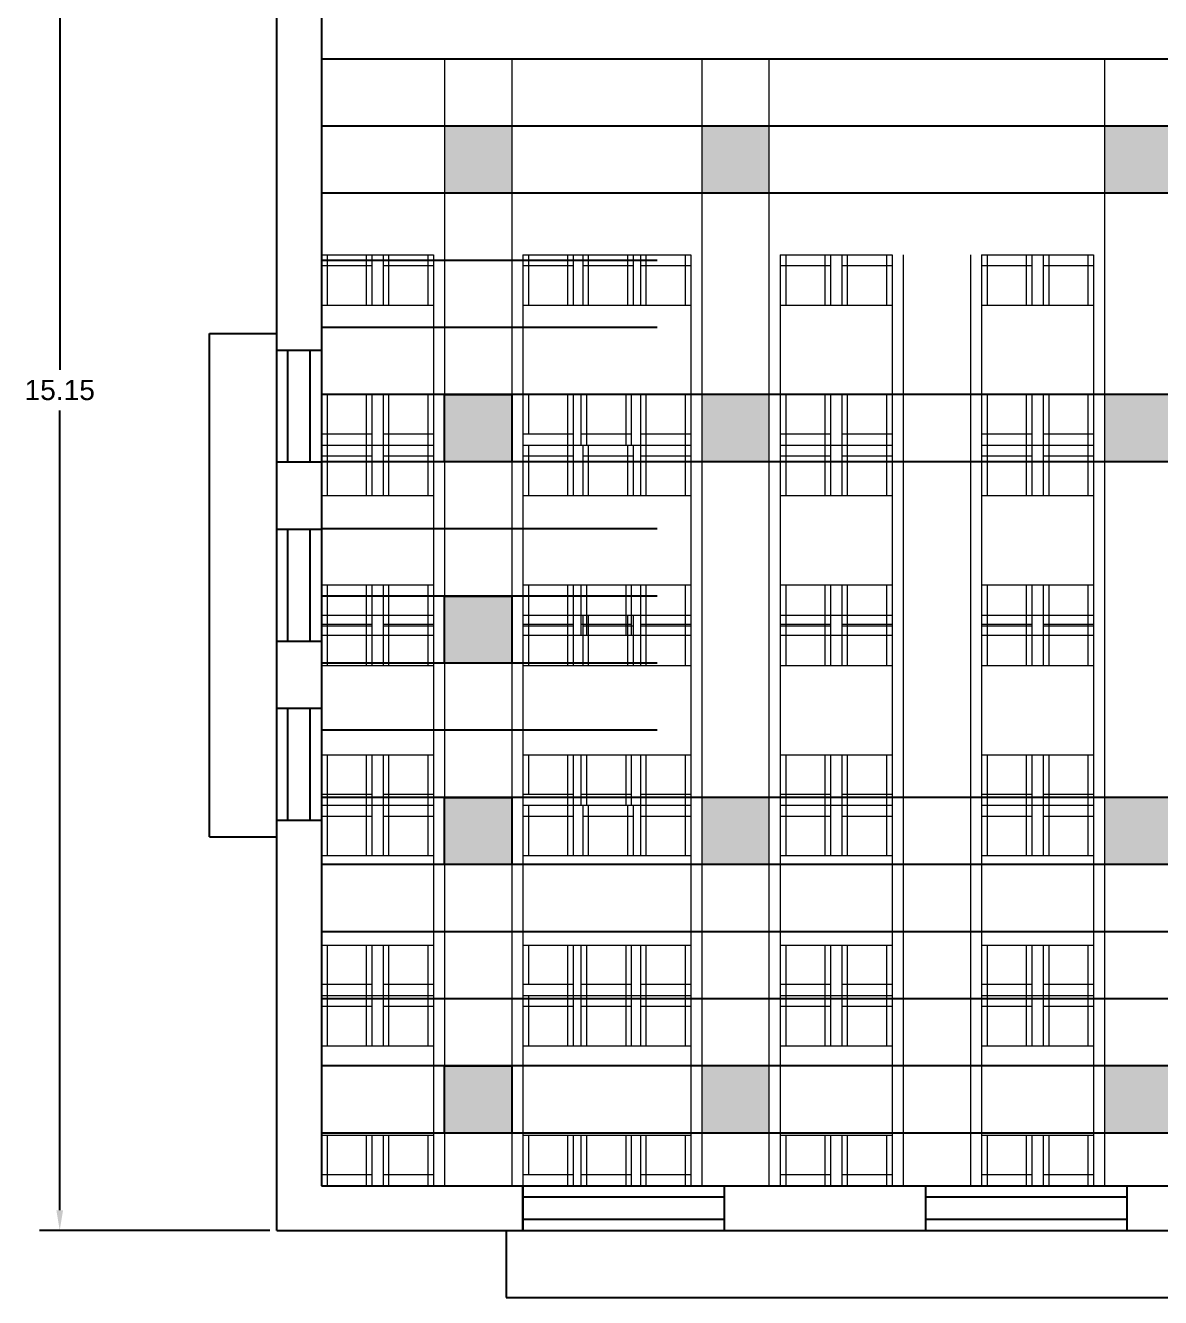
# Model space of a CAD drawing. Header units: inches. Extents: x 101 to 668, y -217 to 99.
# Drawn here: x 375.86 to 386.01, y 25.43 to 36.8 of the extents above; entities that cross this region are included whole.
import ezdxf

# ---------------------------------------------------------------- set-up
doc = ezdxf.new("R2010")
doc.units = ezdxf.units.IN
doc.header["$MEASUREMENT"] = 0
doc.layers.add('FUR', color=1, linetype='Continuous', lineweight=15)
doc.styles.get("Standard").update_dxf_attribs({"font": 'arial.ttf'})
doc.dimstyles.get("Standard").update_dxf_attribs({"dimtxt": 0.18, "dimasz": 0.18, "dimexe": 0.18, "dimexo": 0.0625, "dimgap": 0.09, "dimtad": 0, "dimtih": 1, "dimtoh": 1, "dimdec": 4, "dimzin": 0, "dimdsep": 46, "dimtxsty": 'Standard', "dimcen": 0.09, "dimadec": 0, "dimazin": 0, "dimtfac": 1, "dimtdec": 4, "dimtofl": 0, "dimtmove": 0, "dimatfit": 3, "dimfxl": 1, "dimtolj": 1, "dimtzin": 0, "dimarcsym": 0})

# ---------------------------------------------------------------- blocks, each defined once
blk = doc.blocks.new('*D126')
at = {"color": 0, "lineweight": -2}
for p, q in [((378.044, 41.052), (375.987, 41.052)), ((376.167, 40.872), (376.167, 33.723)), ((376.167, 26.212), (376.167, 33.36)), ((378.044, 26.032), (375.987, 26.032))]:
    blk.add_line(p, q, dxfattribs=at)
at = {"color": 0}
for points in [[(376.137, 40.872), (376.197, 40.872), (376.167, 41.052)], [(376.137, 26.212), (376.197, 26.212), (376.167, 26.032)]]:
    blk.add_solid(points, dxfattribs=at)
at = {"layer": 'Defpoints', "color": 0}
for p in [(378.107, 41.052), (376.167, 26.032), (378.107, 26.032)]:
    blk.add_point(p, dxfattribs=at)
at = {"color": 0, "insert": (376.167, 33.542), "char_height": 0.18, "attachment_point": 5}
blk.add_mtext('\\A1;15.15', dxfattribs=at)

msp = doc.modelspace()

# ---------------------------------------------------------------- hatches: boundary and pattern name
h = msp.add_hatch(color=256)
h.paths.add_polyline_path([(380.20696, 35.90159), (379.60696, 35.90159), (379.60696, 35.30159), (380.20696, 35.30159)])
h.paths.add_polyline_path([(382.50696, 35.90159), (381.90696, 35.90159), (381.90696, 35.30159), (382.50696, 35.30159)])
h.paths.add_polyline_path([(386.10696, 35.90159), (385.50696, 35.90159), (385.50696, 35.30159), (386.10696, 35.30159)])
h.paths.add_polyline_path([(388.40696, 35.90159), (387.80696, 35.90159), (387.80696, 35.30159), (388.40696, 35.30159)])
h.paths.add_polyline_path([(392.00696, 35.90159), (391.40696, 35.90159), (391.40696, 35.30159), (392.00696, 35.30159)])
h.paths.add_polyline_path([(394.30696, 35.90159), (393.70696, 35.90159), (393.70696, 35.30159), (394.30696, 35.30159)])
h.paths.add_polyline_path([(399.89697, 35.90159), (399.29697, 35.90159), (399.29697, 35.30159), (399.89697, 35.30159)])
h.paths.add_polyline_path([(402.19697, 35.90159), (401.59697, 35.90159), (401.59697, 35.30159), (402.19697, 35.30159)])
h.paths.add_polyline_path([(405.79696, 35.90159), (405.19696, 35.90159), (405.19696, 35.30159), (405.79696, 35.30159)])
h.paths.add_polyline_path([(408.09697, 35.90159), (407.49697, 35.90159), (407.49697, 35.30159), (408.09697, 35.30159)])
h.paths.add_polyline_path([(411.69697, 35.90159), (411.09697, 35.90159), (411.09697, 35.30159), (411.69697, 35.30159)])
h.paths.add_polyline_path([(413.99697, 35.90159), (413.39697, 35.90159), (413.39697, 35.30159), (413.99697, 35.30159)])
for points in [[(380.20696, 33.50159), (379.60696, 33.50159), (379.60696, 32.90159), (380.20696, 32.90159)], [(380.20696, 31.70159), (379.60696, 31.70159), (379.60696, 31.10159), (380.20696, 31.10159)], [(380.20696, 29.90159), (379.60696, 29.90159), (379.60696, 29.30159), (380.20696, 29.30159)], [(380.20696, 27.50159), (379.60696, 27.50159), (379.60696, 26.90159), (380.20696, 26.90159)]]:
    msp.add_hatch(color=256).paths.add_polyline_path(points)
h = msp.add_hatch(color=256)
h.paths.add_polyline_path([(382.50696, 33.50159), (381.90696, 33.50159), (381.90696, 32.90159), (382.50696, 32.90159)])
h.paths.add_polyline_path([(386.10696, 33.50159), (385.50696, 33.50159), (385.50696, 32.90159), (386.10696, 32.90159)])
h.paths.add_polyline_path([(388.40696, 33.50159), (387.80696, 33.50159), (387.80696, 32.90159), (388.40696, 32.90159)])
h.paths.add_polyline_path([(392.00696, 33.50159), (391.40696, 33.50159), (391.40696, 32.90159), (392.00696, 32.90159)])
h.paths.add_polyline_path([(394.30696, 33.50159), (393.70696, 33.50159), (393.70696, 32.90159), (394.30696, 32.90159)])
h.paths.add_polyline_path([(382.50696, 29.90159), (381.90696, 29.90159), (381.90696, 29.30159), (382.50696, 29.30159)])
h.paths.add_polyline_path([(386.10696, 29.90159), (385.50696, 29.90159), (385.50696, 29.30159), (386.10696, 29.30159)])
h.paths.add_polyline_path([(388.40696, 29.90159), (387.80696, 29.90159), (387.80696, 29.30159), (388.40696, 29.30159)])
h.paths.add_polyline_path([(392.00696, 29.90159), (391.40696, 29.90159), (391.40696, 29.30159), (392.00696, 29.30159)])
h.paths.add_polyline_path([(394.30696, 29.90159), (393.70696, 29.90159), (393.70696, 29.30159), (394.30696, 29.30159)])
h.paths.add_polyline_path([(382.50696, 27.50159), (381.90696, 27.50159), (381.90696, 26.90159), (382.50696, 26.90159)])
h.paths.add_polyline_path([(386.10696, 27.50159), (385.50696, 27.50159), (385.50696, 26.90159), (386.10696, 26.90159)])
h.paths.add_polyline_path([(388.40696, 27.50159), (387.80696, 27.50159), (387.80696, 26.90159), (388.40696, 26.90159)])
h.paths.add_polyline_path([(392.00696, 27.50159), (391.40696, 27.50159), (391.40696, 26.90159), (392.00696, 26.90159)])
h.paths.add_polyline_path([(394.30696, 27.50159), (393.70696, 27.50159), (393.70696, 26.90159), (394.30696, 26.90159)])

# ---------------------------------------------------------------- linework, layer by layer
for p, q in [((378.10696, 26.03159), (378.10696, 41.05159)), ((378.50696, 37.10159), (378.50696, 26.43159)), ((415.09696, 36.50159), (378.50696, 36.50159)), ((415.09696, 35.90159), (378.50696, 35.90159)), ((415.09696, 35.30159), (378.50696, 35.30159)), ((381.50696, 34.70159), (378.50696, 34.70159)), ((377.50696, 29.5486), (377.50696, 34.0486)), ((377.50696, 34.0486), (378.10696, 34.0486)), ((381.50696, 34.10159), (378.50696, 34.10159)), ((378.10696, 33.8986), (378.50696, 33.8986)), ((378.20696, 32.8986), (378.20696, 33.8986)), ((378.40696, 32.8986), (378.40696, 33.8986)), ((415.09696, 33.50159), (378.50696, 33.50159)), ((382.60696, 33.05159), (382.60696, 33.05159)), ((378.50696, 32.8986), (378.10696, 32.8986)), ((415.09696, 32.90159), (378.50696, 32.90159)), ((378.10696, 32.2986), (378.50696, 32.2986)), ((378.20696, 31.2986), (378.20696, 32.2986)), ((378.40696, 31.2986), (378.40696, 32.2986)), ((381.50696, 32.30159), (378.50696, 32.30159)), ((381.50696, 31.70159), (378.50696, 31.70159)), ((378.10696, 31.2986), (378.50696, 31.2986)), ((381.50696, 31.10159), (378.50696, 31.10159)), ((378.10696, 30.6986), (378.50696, 30.6986)), ((378.20696, 29.6986), (378.20696, 30.6986)), ((378.40696, 29.6986), (378.40696, 30.6986)), ((381.50696, 30.50159), (378.50696, 30.50159)), ((415.09696, 29.90159), (378.50696, 29.90159)), ((382.60696, 29.83159), (382.60696, 29.83159)), ((378.10696, 29.6986), (378.50696, 29.6986)), ((377.50696, 29.5486), (378.10696, 29.5486)), ((415.09696, 29.30159), (378.50696, 29.30159)), ((381.50696, 28.70159), (378.50696, 28.70159)), ((415.09696, 28.70159), (378.50696, 28.70159)), ((381.50696, 28.10159), (378.50696, 28.10159)), ((415.09696, 28.10159), (378.50696, 28.10159)), ((415.09696, 27.50159), (378.50696, 27.50159)), ((415.09696, 26.90159), (378.50696, 26.90159)), ((378.50696, 26.43159), (396.05196, 26.43159)), ((380.30696, 26.03159), (380.30696, 26.43159)), ((380.30696, 26.43159), (380.30696, 26.03159)), ((382.10696, 26.43159), (382.10696, 26.03159)), ((383.90696, 26.43159), (383.90696, 26.03159)), ((383.90696, 26.43159), (383.90696, 26.03159)), ((385.70696, 26.43159), (385.70696, 26.03159)), ((380.30696, 26.33159), (382.10696, 26.33159)), ((383.90696, 26.33159), (385.70696, 26.33159)), ((380.30696, 26.13159), (382.10696, 26.13159)), ((383.90696, 26.13159), (385.70696, 26.13159)), ((378.10696, 26.03159), (394.12696, 26.03159)), ((380.15696, 26.03159), (380.15696, 25.43159)), ((380.30696, 26.03159), (380.30696, 26.03159)), ((383.90696, 26.03159), (383.90696, 26.03159)), ((380.15696, 25.43159), (393.05696, 25.43159))]:
    msp.add_line(p, q)
for points in [[(379.60696, 32.90159), (379.60696, 33.50159), (380.20696, 33.50159), (380.20696, 32.90159), (379.60696, 32.90159)], [(379.60696, 31.10159), (379.60696, 31.70159), (380.20696, 31.70159), (380.20696, 31.10159), (379.60696, 31.10159)], [(379.60696, 29.30159), (379.60696, 29.90159), (380.20696, 29.90159), (380.20696, 29.30159), (379.60696, 29.30159)], [(379.60696, 26.90159), (379.60696, 27.50159), (380.20696, 27.50159), (380.20696, 26.90159), (379.60696, 26.90159)]]:
    msp.add_lwpolyline(points)
at = {"layer": 'FUR', "lineweight": 20}
for p, q in [((379.60696, 36.50159), (379.60696, 26.43159)), ((380.20696, 36.50159), (380.20696, 26.43159)), ((381.90696, 36.50159), (381.90696, 26.43159)), ((382.50696, 36.50159), (382.50696, 26.43159)), ((385.50696, 36.50159), (385.50696, 26.43159)), ((378.50696, 34.75159), (378.50696, 34.30159)), ((378.50696, 34.75159), (378.95696, 34.75159)), ((378.50696, 34.75159), (379.50696, 34.75159)), ((378.55696, 34.75159), (378.55696, 34.30159)), ((378.90696, 34.75159), (378.90696, 34.30159)), ((378.95696, 34.75159), (378.95696, 34.30159)), ((379.05696, 34.75159), (379.50696, 34.75159)), ((379.05696, 34.75159), (379.05696, 34.30159)), ((379.10696, 34.75159), (379.10696, 34.30159)), ((379.45696, 34.75159), (379.45696, 34.30159)), ((379.50696, 34.75159), (379.50696, 34.30159)), ((379.50696, 34.75159), (379.50696, 33.50159)), ((380.30696, 34.75159), (380.30696, 33.50159)), ((380.30696, 34.75159), (380.30696, 34.30159)), ((380.30696, 34.75159), (380.75696, 34.75159)), ((380.30696, 34.75159), (381.80696, 34.75159)), ((380.35696, 34.75159), (380.35696, 34.30159)), ((380.70696, 34.75159), (380.70696, 34.30159)), ((380.75696, 34.75159), (380.75696, 34.30159)), ((380.84161, 34.75159), (380.84161, 34.30159)), ((380.89161, 34.75159), (380.89161, 34.30159)), ((380.95696, 34.75159), (381.40696, 34.75159)), ((381.24161, 34.75159), (381.24161, 34.30159)), ((381.29161, 34.75159), (381.29161, 34.30159)), ((381.35696, 34.75159), (381.35696, 34.30159)), ((381.40696, 34.75159), (381.40696, 34.30159)), ((381.75696, 34.75159), (381.75696, 34.30159)), ((381.80696, 34.75159), (381.80696, 33.05159)), ((381.80696, 34.75159), (381.80696, 34.30159)), ((382.60696, 34.75159), (382.60696, 33.05159)), ((382.60696, 34.75159), (383.05696, 34.75159)), ((382.60696, 34.75159), (383.60696, 34.75159)), ((382.65696, 34.75159), (382.65696, 34.30159)), ((383.00696, 34.75159), (383.00696, 34.30159)), ((383.05696, 34.75159), (383.05696, 34.30159)), ((383.15696, 34.75159), (383.60696, 34.75159)), ((383.15696, 34.75159), (383.15696, 34.30159)), ((383.20696, 34.75159), (383.20696, 34.30159)), ((383.55696, 34.75159), (383.55696, 34.30159)), ((383.60696, 34.75159), (383.60696, 34.30159)), ((383.60696, 34.75159), (383.60696, 33.50159)), ((383.70696, 34.75159), (383.70696, 26.43159)), ((384.30696, 34.75159), (384.30696, 26.43159)), ((384.40696, 34.75159), (384.40696, 33.50159)), ((384.40696, 34.75159), (384.40696, 33.05159)), ((384.40696, 34.75159), (384.40696, 34.30159)), ((384.40696, 34.75159), (384.85696, 34.75159)), ((384.40696, 34.75159), (385.40696, 34.75159)), ((384.45696, 34.75159), (384.45696, 34.30159)), ((384.80696, 34.75159), (384.80696, 34.30159)), ((384.85696, 34.75159), (384.85696, 34.30159)), ((384.95696, 34.75159), (385.40696, 34.75159)), ((384.95696, 34.75159), (384.95696, 34.30159)), ((385.00696, 34.75159), (385.00696, 34.30159)), ((385.35696, 34.75159), (385.35696, 34.30159)), ((385.40696, 34.75159), (385.40696, 34.30159)), ((385.40696, 34.75159), (385.40696, 33.50159)), ((378.95696, 34.65159), (378.50696, 34.65159)), ((379.50696, 34.65159), (379.05696, 34.65159)), ((380.75696, 34.65159), (380.30696, 34.65159)), ((381.29161, 34.65159), (380.84161, 34.65159)), ((381.80696, 34.65159), (381.35696, 34.65159)), ((383.05696, 34.65159), (382.60696, 34.65159)), ((383.60696, 34.65159), (383.15696, 34.65159)), ((384.85696, 34.65159), (384.40696, 34.65159)), ((385.40696, 34.65159), (384.95696, 34.65159)), ((378.50696, 34.50159), (378.50696, 34.30159)), ((379.05696, 34.50159), (379.05696, 34.30159)), ((380.30696, 34.50159), (380.30696, 34.30159)), ((380.84161, 34.50159), (380.84161, 34.30159)), ((383.15696, 34.50159), (383.15696, 34.30159)), ((384.40696, 34.50159), (384.40696, 34.30159)), ((384.95696, 34.50159), (384.95696, 34.30159)), ((378.50696, 34.30159), (379.05696, 34.30159)), ((378.50696, 34.30159), (378.50696, 33.50159)), ((379.05696, 34.30159), (379.50696, 34.30159)), ((380.30696, 34.30159), (380.84161, 34.30159)), ((380.30696, 34.30159), (380.30696, 33.50159)), ((380.84161, 34.30159), (381.35696, 34.30159)), ((381.35696, 34.30159), (381.80696, 34.30159)), ((382.60696, 34.30159), (383.15696, 34.30159)), ((383.15696, 34.30159), (383.60696, 34.30159)), ((384.40696, 34.30159), (384.40696, 33.50159)), ((384.40696, 34.30159), (384.95696, 34.30159)), ((384.95696, 34.30159), (385.40696, 34.30159)), ((378.50696, 33.50159), (379.05696, 33.50159)), ((378.50696, 33.50159), (378.50696, 33.05159)), ((378.55696, 33.50159), (378.55696, 33.05159)), ((378.90696, 33.50159), (378.90696, 33.05159)), ((378.95696, 33.50159), (378.95696, 33.05159)), ((379.05696, 33.50159), (379.50696, 33.50159)), ((379.05696, 33.50159), (379.05696, 33.05159)), ((379.10696, 33.50159), (379.10696, 33.05159)), ((379.45696, 33.50159), (379.45696, 33.05159)), ((379.50696, 33.50159), (379.50696, 33.05159)), ((379.50696, 33.50159), (379.50696, 33.05159)), ((380.30696, 33.50159), (380.82618, 33.50159)), ((380.30696, 33.50159), (380.30696, 33.05159)), ((380.35696, 33.50159), (380.35696, 33.15159)), ((380.70696, 33.50159), (380.70696, 33.05159)), ((380.75696, 33.50159), (380.75696, 33.05159)), ((380.82618, 33.50159), (381.35696, 33.50159)), ((380.82618, 33.50159), (380.82618, 33.05159)), ((380.87618, 33.50159), (380.87618, 33.05159)), ((381.22618, 33.50159), (381.22618, 33.05159)), ((381.27618, 33.50159), (381.27618, 33.05159)), ((381.35696, 33.50159), (381.80696, 33.50159)), ((381.35696, 33.50159), (381.35696, 33.05159)), ((381.40696, 33.50159), (381.40696, 33.05159)), ((381.75696, 33.50159), (381.75696, 33.05159)), ((381.80696, 33.50159), (381.80696, 33.05159)), ((382.60696, 33.50159), (383.15696, 33.50159)), ((382.65696, 33.50159), (382.65696, 33.05159)), ((383.00696, 33.50159), (383.00696, 33.05159)), ((383.05696, 33.50159), (383.05696, 33.05159)), ((383.15696, 33.50159), (383.60696, 33.50159)), ((383.15696, 33.50159), (383.15696, 33.05159)), ((383.20696, 33.50159), (383.20696, 33.05159)), ((383.55696, 33.50159), (383.55696, 33.05159)), ((383.60696, 33.50159), (383.60696, 33.05159)), ((383.60696, 33.50159), (383.60696, 33.05159)), ((384.40696, 33.50159), (384.40696, 33.05159)), ((384.40696, 33.50159), (384.95696, 33.50159)), ((384.45696, 33.50159), (384.45696, 33.05159)), ((384.80696, 33.50159), (384.80696, 33.05159)), ((384.85696, 33.50159), (384.85696, 33.05159)), ((384.95696, 33.50159), (385.40696, 33.50159)), ((384.95696, 33.50159), (384.95696, 33.05159)), ((385.00696, 33.50159), (385.00696, 33.05159)), ((385.35696, 33.50159), (385.35696, 33.05159)), ((385.40696, 33.50159), (385.40696, 33.05159)), ((385.40696, 33.50159), (385.40696, 33.05159)), ((378.50696, 33.15159), (378.95696, 33.15159)), ((379.05696, 33.15159), (379.50696, 33.15159)), ((380.30696, 33.15159), (380.75696, 33.15159)), ((380.82618, 33.15159), (381.27618, 33.15159)), ((381.35696, 33.15159), (381.80696, 33.15159)), ((382.60696, 33.15159), (383.05696, 33.15159)), ((383.15696, 33.15159), (383.60696, 33.15159)), ((384.40696, 33.15159), (384.85696, 33.15159)), ((384.95696, 33.15159), (385.40696, 33.15159)), ((378.50696, 33.05159), (378.95696, 33.05159)), ((378.50696, 33.05159), (379.50696, 33.05159)), ((378.50696, 33.05159), (378.50696, 31.35159)), ((378.50696, 33.05159), (378.95696, 33.05159)), ((378.50696, 33.05159), (379.50696, 33.05159)), ((378.55696, 33.05159), (378.55696, 32.60159)), ((378.90696, 33.05159), (378.90696, 32.60159)), ((378.95696, 33.05159), (378.95696, 32.60159)), ((379.05696, 33.05159), (379.50696, 33.05159)), ((379.05696, 33.05159), (379.05696, 32.60159)), ((379.10696, 33.05159), (379.10696, 32.60159)), ((379.15696, 33.05159), (379.50696, 33.05159)), ((379.45696, 33.05159), (379.45696, 32.60159)), ((379.50696, 33.05159), (379.50696, 32.60159)), ((379.50696, 33.05159), (379.50696, 31.80159)), ((380.30696, 33.05159), (380.75696, 33.05159)), ((380.30696, 33.05159), (381.80696, 33.05159)), ((380.30696, 33.05159), (380.30696, 31.80159)), ((380.30696, 33.05159), (380.30696, 32.60159)), ((380.30696, 33.05159), (380.75696, 33.05159)), ((380.30696, 33.05159), (381.80696, 33.05159)), ((380.35696, 33.05159), (380.35696, 32.60159)), ((380.70696, 33.05159), (380.70696, 32.60159)), ((380.75696, 33.05159), (380.75696, 32.60159)), ((380.84161, 33.05159), (380.84161, 32.60159)), ((380.89161, 33.05159), (380.89161, 32.60159)), ((380.95696, 33.05159), (381.40696, 33.05159)), ((380.95696, 33.05159), (381.40696, 33.05159)), ((381.24161, 33.05159), (381.24161, 32.60159)), ((381.29161, 33.05159), (381.29161, 32.60159)), ((381.35696, 33.05159), (381.35696, 32.60159)), ((381.40696, 33.05159), (381.40696, 32.60159)), ((381.75696, 33.05159), (381.75696, 32.60159)), ((381.80696, 33.05159), (381.80696, 31.35159)), ((381.80696, 33.05159), (381.80696, 32.60159)), ((382.60696, 33.05159), (383.05696, 33.05159)), ((382.60696, 33.05159), (383.60696, 33.05159)), ((382.60696, 33.05159), (382.60696, 31.35159)), ((382.60696, 33.05159), (383.05696, 33.05159)), ((382.60696, 33.05159), (383.60696, 33.05159)), ((382.65696, 33.05159), (382.65696, 32.60159)), ((383.00696, 33.05159), (383.00696, 32.60159)), ((383.05696, 33.05159), (383.05696, 32.60159)), ((383.15696, 33.05159), (383.60696, 33.05159)), ((383.15696, 33.05159), (383.15696, 32.60159)), ((383.20696, 33.05159), (383.20696, 32.60159)), ((383.25696, 33.05159), (383.60696, 33.05159)), ((383.55696, 33.05159), (383.55696, 32.60159)), ((383.60696, 33.05159), (383.60696, 32.60159)), ((383.60696, 33.05159), (383.60696, 31.80159)), ((384.40696, 33.05159), (384.85696, 33.05159)), ((384.40696, 33.05159), (385.40696, 33.05159)), ((384.40696, 33.05159), (384.40696, 31.80159)), ((384.40696, 33.05159), (384.40696, 32.60159)), ((384.40696, 33.05159), (384.40696, 31.35159)), ((384.40696, 33.05159), (384.85696, 33.05159)), ((384.40696, 33.05159), (385.40696, 33.05159)), ((384.45696, 33.05159), (384.45696, 32.60159)), ((384.80696, 33.05159), (384.80696, 32.60159)), ((384.85696, 33.05159), (384.85696, 32.60159)), ((384.95696, 33.05159), (385.40696, 33.05159)), ((384.95696, 33.05159), (384.95696, 32.60159)), ((385.00696, 33.05159), (385.00696, 32.60159)), ((385.05696, 33.05159), (385.40696, 33.05159)), ((385.35696, 33.05159), (385.35696, 32.60159)), ((385.40696, 33.05159), (385.40696, 32.60159)), ((385.40696, 33.05159), (385.40696, 31.80159)), ((378.95696, 32.95159), (378.50696, 32.95159)), ((379.50696, 32.95159), (379.05696, 32.95159)), ((380.75696, 32.95159), (380.30696, 32.95159)), ((381.29161, 32.95159), (380.84161, 32.95159)), ((381.80696, 32.95159), (381.35696, 32.95159)), ((383.05696, 32.95159), (382.60696, 32.95159)), ((383.60696, 32.95159), (383.15696, 32.95159)), ((384.85696, 32.95159), (384.40696, 32.95159)), ((385.40696, 32.95159), (384.95696, 32.95159)), ((379.05696, 32.80159), (379.05696, 32.60159)), ((380.30696, 32.80159), (380.30696, 32.60159)), ((380.84161, 32.80159), (380.84161, 32.60159)), ((383.15696, 32.80159), (383.15696, 32.60159)), ((384.40696, 32.80159), (384.40696, 32.60159)), ((384.95696, 32.80159), (384.95696, 32.60159)), ((378.50696, 32.60159), (379.05696, 32.60159)), ((379.05696, 32.60159), (379.50696, 32.60159)), ((380.30696, 32.60159), (380.84161, 32.60159)), ((380.30696, 32.60159), (380.30696, 31.80159)), ((380.84161, 32.60159), (381.35696, 32.60159)), ((381.35696, 32.60159), (381.80696, 32.60159)), ((382.60696, 32.60159), (383.15696, 32.60159)), ((383.15696, 32.60159), (383.60696, 32.60159)), ((384.40696, 32.60159), (384.40696, 31.80159)), ((384.40696, 32.60159), (384.95696, 32.60159)), ((384.95696, 32.60159), (385.40696, 32.60159)), ((378.50696, 31.80159), (379.05696, 31.80159)), ((378.55696, 31.80159), (378.55696, 31.35159)), ((378.90696, 31.80159), (378.90696, 31.35159)), ((378.95696, 31.80159), (378.95696, 31.35159)), ((379.05696, 31.80159), (379.50696, 31.80159)), ((379.05696, 31.80159), (379.05696, 31.35159)), ((379.10696, 31.80159), (379.10696, 31.35159)), ((379.45696, 31.80159), (379.45696, 31.35159)), ((379.50696, 31.80159), (379.50696, 31.35159)), ((379.50696, 31.80159), (379.50696, 31.35159)), ((380.30696, 31.80159), (380.82618, 31.80159)), ((380.30696, 31.80159), (380.30696, 31.35159)), ((380.35696, 31.80159), (380.35696, 31.45159)), ((380.70696, 31.80159), (380.70696, 31.35159)), ((380.75696, 31.80159), (380.75696, 31.35159)), ((380.82618, 31.80159), (381.35696, 31.80159)), ((380.82618, 31.80159), (380.82618, 31.35159)), ((380.87618, 31.80159), (380.87618, 31.35159)), ((381.22618, 31.80159), (381.22618, 31.35159)), ((381.27618, 31.80159), (381.27618, 31.35159)), ((381.35696, 31.80159), (381.80696, 31.80159)), ((381.35696, 31.80159), (381.35696, 31.35159)), ((381.40696, 31.80159), (381.40696, 31.35159)), ((381.75696, 31.80159), (381.75696, 31.35159)), ((381.80696, 31.80159), (381.80696, 31.35159)), ((382.60696, 31.80159), (383.15696, 31.80159)), ((382.65696, 31.80159), (382.65696, 31.35159)), ((383.00696, 31.80159), (383.00696, 31.35159)), ((383.05696, 31.80159), (383.05696, 31.35159)), ((383.15696, 31.80159), (383.60696, 31.80159)), ((383.15696, 31.80159), (383.15696, 31.35159)), ((383.20696, 31.80159), (383.20696, 31.35159)), ((383.55696, 31.80159), (383.55696, 31.35159)), ((383.60696, 31.80159), (383.60696, 31.35159)), ((383.60696, 31.80159), (383.60696, 31.35159)), ((384.40696, 31.80159), (384.40696, 31.35159)), ((384.40696, 31.80159), (384.95696, 31.80159)), ((384.45696, 31.80159), (384.45696, 31.35159)), ((384.80696, 31.80159), (384.80696, 31.35159)), ((384.85696, 31.80159), (384.85696, 31.35159)), ((384.95696, 31.80159), (385.40696, 31.80159)), ((384.95696, 31.80159), (384.95696, 31.35159)), ((385.00696, 31.80159), (385.00696, 31.35159)), ((385.35696, 31.80159), (385.35696, 31.35159)), ((385.40696, 31.80159), (385.40696, 31.35159)), ((385.40696, 31.80159), (385.40696, 31.35159)), ((378.50696, 31.53159), (378.50696, 31.08159)), ((378.50696, 31.53159), (378.95696, 31.53159)), ((378.50696, 31.53159), (379.50696, 31.53159)), ((378.55696, 31.53159), (378.55696, 31.08159)), ((378.90696, 31.53159), (378.90696, 31.08159)), ((378.95696, 31.53159), (378.95696, 31.08159)), ((379.05696, 31.53159), (379.50696, 31.53159)), ((379.05696, 31.53159), (379.05696, 31.08159)), ((379.10696, 31.53159), (379.10696, 31.08159)), ((379.45696, 31.53159), (379.45696, 31.08159)), ((379.50696, 31.53159), (379.50696, 31.08159)), ((379.50696, 31.53159), (379.50696, 30.28159)), ((380.30696, 31.53159), (380.30696, 30.28159)), ((380.30696, 31.53159), (380.30696, 31.08159)), ((380.30696, 31.53159), (380.75696, 31.53159)), ((380.30696, 31.53159), (381.80696, 31.53159)), ((380.35696, 31.53159), (380.35696, 31.08159)), ((380.70696, 31.53159), (380.70696, 31.08159)), ((380.75696, 31.53159), (380.75696, 31.08159)), ((380.84161, 31.53159), (380.84161, 31.08159)), ((380.89161, 31.53159), (380.89161, 31.08159)), ((380.95696, 31.53159), (381.40696, 31.53159)), ((381.24161, 31.53159), (381.24161, 31.08159)), ((381.29161, 31.53159), (381.29161, 31.08159)), ((381.35696, 31.53159), (381.35696, 31.08159)), ((381.40696, 31.53159), (381.40696, 31.08159)), ((381.75696, 31.53159), (381.75696, 31.08159)), ((381.80696, 31.53159), (381.80696, 29.83159)), ((381.80696, 31.53159), (381.80696, 31.08159)), ((382.60696, 31.53159), (382.60696, 29.83159)), ((382.60696, 31.53159), (383.05696, 31.53159)), ((382.60696, 31.53159), (383.60696, 31.53159)), ((382.65696, 31.53159), (382.65696, 31.08159)), ((383.00696, 31.53159), (383.00696, 31.08159)), ((383.05696, 31.53159), (383.05696, 31.08159)), ((383.15696, 31.53159), (383.60696, 31.53159)), ((383.15696, 31.53159), (383.15696, 31.08159)), ((383.20696, 31.53159), (383.20696, 31.08159)), ((383.55696, 31.53159), (383.55696, 31.08159)), ((383.60696, 31.53159), (383.60696, 31.08159)), ((383.60696, 31.53159), (383.60696, 30.28159)), ((384.40696, 31.53159), (384.40696, 30.28159)), ((384.40696, 31.53159), (384.40696, 29.83159)), ((384.40696, 31.53159), (384.40696, 31.08159)), ((384.40696, 31.53159), (384.85696, 31.53159)), ((384.40696, 31.53159), (385.40696, 31.53159)), ((384.45696, 31.53159), (384.45696, 31.08159)), ((384.80696, 31.53159), (384.80696, 31.08159)), ((384.85696, 31.53159), (384.85696, 31.08159)), ((384.95696, 31.53159), (385.40696, 31.53159)), ((384.95696, 31.53159), (384.95696, 31.08159)), ((385.00696, 31.53159), (385.00696, 31.08159)), ((385.35696, 31.53159), (385.35696, 31.08159)), ((385.40696, 31.53159), (385.40696, 31.08159)), ((385.40696, 31.53159), (385.40696, 30.28159)), ((378.50696, 31.45159), (378.95696, 31.45159)), ((378.95696, 31.43159), (378.50696, 31.43159)), ((379.05696, 31.45159), (379.50696, 31.45159)), ((379.50696, 31.43159), (379.05696, 31.43159)), ((380.30696, 31.45159), (380.75696, 31.45159)), ((380.75696, 31.43159), (380.30696, 31.43159)), ((380.82618, 31.45159), (381.27618, 31.45159)), ((381.29161, 31.43159), (380.84161, 31.43159)), ((381.35696, 31.45159), (381.80696, 31.45159)), ((381.80696, 31.43159), (381.35696, 31.43159)), ((382.60696, 31.45159), (383.05696, 31.45159)), ((383.05696, 31.43159), (382.60696, 31.43159)), ((383.15696, 31.45159), (383.60696, 31.45159)), ((383.60696, 31.43159), (383.15696, 31.43159)), ((384.40696, 31.45159), (384.85696, 31.45159)), ((384.85696, 31.43159), (384.40696, 31.43159)), ((384.95696, 31.45159), (385.40696, 31.45159)), ((385.40696, 31.43159), (384.95696, 31.43159)), ((378.50696, 31.35159), (378.95696, 31.35159)), ((378.50696, 31.35159), (379.50696, 31.35159)), ((378.50696, 31.28159), (378.50696, 31.08159)), ((379.05696, 31.28159), (379.05696, 31.08159)), ((379.15696, 31.35159), (379.50696, 31.35159)), ((380.30696, 31.35159), (380.75696, 31.35159)), ((380.30696, 31.35159), (381.80696, 31.35159)), ((380.30696, 31.28159), (380.30696, 31.08159)), ((380.84161, 31.28159), (380.84161, 31.08159)), ((380.95696, 31.35159), (381.40696, 31.35159)), ((382.60696, 31.35159), (383.05696, 31.35159)), ((382.60696, 31.35159), (383.60696, 31.35159)), ((383.15696, 31.28159), (383.15696, 31.08159)), ((383.25696, 31.35159), (383.60696, 31.35159)), ((384.40696, 31.35159), (384.85696, 31.35159)), ((384.40696, 31.35159), (385.40696, 31.35159)), ((384.40696, 31.28159), (384.40696, 31.08159)), ((384.95696, 31.28159), (384.95696, 31.08159)), ((385.05696, 31.35159), (385.40696, 31.35159)), ((378.50696, 31.08159), (379.05696, 31.08159)), ((378.50696, 31.08159), (378.50696, 30.28159)), ((379.05696, 31.08159), (379.50696, 31.08159)), ((380.30696, 31.08159), (380.84161, 31.08159)), ((380.30696, 31.08159), (380.30696, 30.28159)), ((380.84161, 31.08159), (381.35696, 31.08159)), ((381.35696, 31.08159), (381.80696, 31.08159)), ((382.60696, 31.08159), (383.15696, 31.08159)), ((383.15696, 31.08159), (383.60696, 31.08159)), ((384.40696, 31.08159), (384.40696, 30.28159)), ((384.40696, 31.08159), (384.95696, 31.08159)), ((384.95696, 31.08159), (385.40696, 31.08159)), ((378.50696, 30.28159), (379.05696, 30.28159)), ((378.50696, 30.28159), (378.50696, 29.83159)), ((378.55696, 30.28159), (378.55696, 29.83159)), ((378.90696, 30.28159), (378.90696, 29.83159)), ((378.95696, 30.28159), (378.95696, 29.83159)), ((379.05696, 30.28159), (379.50696, 30.28159)), ((379.05696, 30.28159), (379.05696, 29.83159)), ((379.10696, 30.28159), (379.10696, 29.83159)), ((379.45696, 30.28159), (379.45696, 29.83159)), ((379.50696, 30.28159), (379.50696, 29.83159)), ((379.50696, 30.28159), (379.50696, 29.83159)), ((380.30696, 30.28159), (380.82618, 30.28159)), ((380.30696, 30.28159), (380.30696, 29.83159)), ((380.35696, 30.28159), (380.35696, 29.93159)), ((380.70696, 30.28159), (380.70696, 29.83159)), ((380.75696, 30.28159), (380.75696, 29.83159)), ((380.82618, 30.28159), (381.35696, 30.28159)), ((380.82618, 30.28159), (380.82618, 29.83159)), ((380.87618, 30.28159), (380.87618, 29.83159)), ((381.22618, 30.28159), (381.22618, 29.83159)), ((381.27618, 30.28159), (381.27618, 29.83159)), ((381.35696, 30.28159), (381.80696, 30.28159)), ((381.35696, 30.28159), (381.35696, 29.83159)), ((381.40696, 30.28159), (381.40696, 29.83159)), ((381.75696, 30.28159), (381.75696, 29.83159)), ((381.80696, 30.28159), (381.80696, 29.83159)), ((382.60696, 30.28159), (383.15696, 30.28159)), ((382.65696, 30.28159), (382.65696, 29.83159)), ((383.00696, 30.28159), (383.00696, 29.83159)), ((383.05696, 30.28159), (383.05696, 29.83159)), ((383.15696, 30.28159), (383.60696, 30.28159)), ((383.15696, 30.28159), (383.15696, 29.83159)), ((383.20696, 30.28159), (383.20696, 29.83159)), ((383.55696, 30.28159), (383.55696, 29.83159)), ((383.60696, 30.28159), (383.60696, 29.83159)), ((383.60696, 30.28159), (383.60696, 29.83159)), ((384.40696, 30.28159), (384.40696, 29.83159)), ((384.40696, 30.28159), (384.95696, 30.28159)), ((384.45696, 30.28159), (384.45696, 29.83159)), ((384.80696, 30.28159), (384.80696, 29.83159)), ((384.85696, 30.28159), (384.85696, 29.83159)), ((384.95696, 30.28159), (385.40696, 30.28159)), ((384.95696, 30.28159), (384.95696, 29.83159)), ((385.00696, 30.28159), (385.00696, 29.83159)), ((385.35696, 30.28159), (385.35696, 29.83159)), ((385.40696, 30.28159), (385.40696, 29.83159)), ((385.40696, 30.28159), (385.40696, 29.83159)), ((378.50696, 29.93159), (378.95696, 29.93159)), ((379.05696, 29.93159), (379.50696, 29.93159)), ((380.30696, 29.93159), (380.75696, 29.93159)), ((380.82618, 29.93159), (381.27618, 29.93159)), ((381.35696, 29.93159), (381.80696, 29.93159)), ((382.60696, 29.93159), (383.05696, 29.93159)), ((383.15696, 29.93159), (383.60696, 29.93159)), ((384.40696, 29.93159), (384.85696, 29.93159)), ((384.95696, 29.93159), (385.40696, 29.93159)), ((378.50696, 29.83159), (378.50696, 28.13159)), ((378.50696, 29.83159), (378.95696, 29.83159)), ((378.50696, 29.83159), (379.50696, 29.83159)), ((378.50696, 29.83159), (378.95696, 29.83159)), ((378.50696, 29.83159), (379.50696, 29.83159)), ((378.50696, 29.83159), (378.95696, 29.83159)), ((378.50696, 29.83159), (379.50696, 29.83159)), ((378.55696, 29.83159), (378.55696, 29.38159)), ((378.90696, 29.83159), (378.90696, 29.38159)), ((378.95696, 29.83159), (378.95696, 29.38159)), ((379.05696, 29.83159), (379.50696, 29.83159)), ((379.05696, 29.83159), (379.05696, 29.38159)), ((379.05696, 29.83159), (379.50696, 29.83159)), ((379.10696, 29.83159), (379.10696, 29.38159)), ((379.15696, 29.83159), (379.50696, 29.83159)), ((379.45696, 29.83159), (379.45696, 29.38159)), ((379.50696, 29.83159), (379.50696, 29.38159)), ((379.50696, 29.83159), (379.50696, 28.58159)), ((380.30696, 29.83159), (380.30696, 28.58159)), ((380.30696, 29.83159), (380.30696, 29.38159)), ((380.30696, 29.83159), (380.75696, 29.83159)), ((380.30696, 29.83159), (381.80696, 29.83159)), ((380.30696, 29.83159), (380.75696, 29.83159)), ((380.30696, 29.83159), (381.80696, 29.83159)), ((380.30696, 29.83159), (380.75696, 29.83159)), ((380.30696, 29.83159), (381.80696, 29.83159)), ((380.35696, 29.83159), (380.35696, 29.38159)), ((380.70696, 29.83159), (380.70696, 29.38159)), ((380.75696, 29.83159), (380.75696, 29.38159)), ((380.84161, 29.83159), (380.84161, 29.38159)), ((380.89161, 29.83159), (380.89161, 29.38159)), ((380.95696, 29.83159), (381.40696, 29.83159)), ((380.95696, 29.83159), (381.40696, 29.83159)), ((380.95696, 29.83159), (381.40696, 29.83159)), ((381.24161, 29.83159), (381.24161, 29.38159)), ((381.29161, 29.83159), (381.29161, 29.38159)), ((381.35696, 29.83159), (381.35696, 29.38159)), ((381.40696, 29.83159), (381.40696, 29.38159)), ((381.75696, 29.83159), (381.75696, 29.38159)), ((381.80696, 29.83159), (381.80696, 28.13159)), ((381.80696, 29.83159), (381.80696, 29.38159)), ((382.60696, 29.83159), (382.60696, 28.13159)), ((382.60696, 29.83159), (383.05696, 29.83159)), ((382.60696, 29.83159), (383.60696, 29.83159)), ((382.60696, 29.83159), (383.05696, 29.83159)), ((382.60696, 29.83159), (383.60696, 29.83159)), ((382.60696, 29.83159), (383.05696, 29.83159)), ((382.60696, 29.83159), (383.60696, 29.83159)), ((382.65696, 29.83159), (382.65696, 29.38159)), ((383.00696, 29.83159), (383.00696, 29.38159)), ((383.05696, 29.83159), (383.05696, 29.38159)), ((383.15696, 29.83159), (383.60696, 29.83159)), ((383.15696, 29.83159), (383.15696, 29.38159)), ((383.15696, 29.83159), (383.60696, 29.83159)), ((383.20696, 29.83159), (383.20696, 29.38159)), ((383.25696, 29.83159), (383.60696, 29.83159)), ((383.55696, 29.83159), (383.55696, 29.38159)), ((383.60696, 29.83159), (383.60696, 29.38159)), ((383.60696, 29.83159), (383.60696, 28.58159)), ((384.40696, 29.83159), (384.40696, 28.13159)), ((384.40696, 29.83159), (384.85696, 29.83159)), ((384.40696, 29.83159), (385.40696, 29.83159)), ((384.40696, 29.83159), (384.40696, 28.58159)), ((384.40696, 29.83159), (384.40696, 29.38159)), ((384.40696, 29.83159), (384.85696, 29.83159)), ((384.40696, 29.83159), (385.40696, 29.83159)), ((384.40696, 29.83159), (384.85696, 29.83159)), ((384.40696, 29.83159), (385.40696, 29.83159)), ((384.45696, 29.83159), (384.45696, 29.38159)), ((384.80696, 29.83159), (384.80696, 29.38159)), ((384.85696, 29.83159), (384.85696, 29.38159)), ((384.95696, 29.83159), (385.40696, 29.83159)), ((384.95696, 29.83159), (384.95696, 29.38159)), ((384.95696, 29.83159), (385.40696, 29.83159)), ((385.00696, 29.83159), (385.00696, 29.38159)), ((385.05696, 29.83159), (385.40696, 29.83159)), ((385.35696, 29.83159), (385.35696, 29.38159)), ((385.40696, 29.83159), (385.40696, 29.38159)), ((385.40696, 29.83159), (385.40696, 28.58159)), ((378.95696, 29.73159), (378.50696, 29.73159)), ((379.50696, 29.73159), (379.05696, 29.73159)), ((380.75696, 29.73159), (380.30696, 29.73159)), ((381.29161, 29.73159), (380.84161, 29.73159)), ((381.80696, 29.73159), (381.35696, 29.73159)), ((383.05696, 29.73159), (382.60696, 29.73159)), ((383.60696, 29.73159), (383.15696, 29.73159)), ((384.85696, 29.73159), (384.40696, 29.73159)), ((385.40696, 29.73159), (384.95696, 29.73159)), ((379.05696, 29.58159), (379.05696, 29.38159)), ((380.30696, 29.58159), (380.30696, 29.38159)), ((380.84161, 29.58159), (380.84161, 29.38159)), ((383.15696, 29.58159), (383.15696, 29.38159)), ((384.40696, 29.58159), (384.40696, 29.38159)), ((384.95696, 29.58159), (384.95696, 29.38159)), ((378.50696, 29.38159), (379.05696, 29.38159)), ((379.05696, 29.38159), (379.50696, 29.38159)), ((380.30696, 29.38159), (380.84161, 29.38159)), ((380.30696, 29.38159), (380.30696, 28.58159)), ((380.84161, 29.38159), (381.35696, 29.38159)), ((381.35696, 29.38159), (381.80696, 29.38159)), ((382.60696, 29.38159), (383.15696, 29.38159)), ((383.15696, 29.38159), (383.60696, 29.38159)), ((384.40696, 29.38159), (384.95696, 29.38159)), ((384.40696, 29.38159), (384.40696, 28.58159)), ((384.95696, 29.38159), (385.40696, 29.38159)), ((378.50696, 28.58159), (379.05696, 28.58159)), ((378.55696, 28.58159), (378.55696, 28.13159)), ((378.90696, 28.58159), (378.90696, 28.13159)), ((378.95696, 28.58159), (378.95696, 28.13159)), ((379.05696, 28.58159), (379.50696, 28.58159)), ((379.05696, 28.58159), (379.05696, 28.13159)), ((379.10696, 28.58159), (379.10696, 28.13159)), ((379.45696, 28.58159), (379.45696, 28.13159)), ((379.50696, 28.58159), (379.50696, 28.13159)), ((379.50696, 28.58159), (379.50696, 28.13159)), ((380.30696, 28.58159), (380.82618, 28.58159)), ((380.30696, 28.58159), (380.30696, 28.13159)), ((380.35696, 28.58159), (380.35696, 28.23159)), ((380.70696, 28.58159), (380.70696, 28.13159)), ((380.75696, 28.58159), (380.75696, 28.13159)), ((380.82618, 28.58159), (381.35696, 28.58159)), ((380.82618, 28.58159), (380.82618, 28.13159)), ((380.87618, 28.58159), (380.87618, 28.13159)), ((381.22618, 28.58159), (381.22618, 28.13159)), ((381.27618, 28.58159), (381.27618, 28.13159)), ((381.35696, 28.58159), (381.80696, 28.58159)), ((381.35696, 28.58159), (381.35696, 28.13159)), ((381.40696, 28.58159), (381.40696, 28.13159)), ((381.75696, 28.58159), (381.75696, 28.13159)), ((381.80696, 28.58159), (381.80696, 28.13159)), ((382.60696, 28.58159), (383.15696, 28.58159)), ((382.65696, 28.58159), (382.65696, 28.13159)), ((383.00696, 28.58159), (383.00696, 28.13159)), ((383.05696, 28.58159), (383.05696, 28.13159)), ((383.15696, 28.58159), (383.60696, 28.58159)), ((383.15696, 28.58159), (383.15696, 28.13159)), ((383.20696, 28.58159), (383.20696, 28.13159)), ((383.55696, 28.58159), (383.55696, 28.13159)), ((383.60696, 28.58159), (383.60696, 28.13159)), ((383.60696, 28.58159), (383.60696, 28.13159)), ((384.40696, 28.58159), (384.95696, 28.58159)), ((384.40696, 28.58159), (384.40696, 28.13159)), ((384.45696, 28.58159), (384.45696, 28.13159)), ((384.80696, 28.58159), (384.80696, 28.13159)), ((384.85696, 28.58159), (384.85696, 28.13159)), ((384.95696, 28.58159), (385.40696, 28.58159)), ((384.95696, 28.58159), (384.95696, 28.13159)), ((385.00696, 28.58159), (385.00696, 28.13159)), ((385.35696, 28.58159), (385.35696, 28.13159)), ((385.40696, 28.58159), (385.40696, 28.13159)), ((385.40696, 28.58159), (385.40696, 28.13159)), ((378.50696, 28.23159), (378.95696, 28.23159)), ((379.05696, 28.23159), (379.50696, 28.23159)), ((380.30696, 28.23159), (380.75696, 28.23159)), ((380.82618, 28.23159), (381.27618, 28.23159)), ((381.35696, 28.23159), (381.80696, 28.23159)), ((382.60696, 28.23159), (383.05696, 28.23159)), ((383.15696, 28.23159), (383.60696, 28.23159)), ((384.40696, 28.23159), (384.85696, 28.23159)), ((384.95696, 28.23159), (385.40696, 28.23159)), ((378.50696, 28.13159), (378.50696, 26.43159)), ((378.50696, 28.13159), (378.95696, 28.13159)), ((378.50696, 28.13159), (379.50696, 28.13159)), ((378.50696, 28.13159), (378.95696, 28.13159)), ((378.50696, 28.13159), (379.50696, 28.13159)), ((378.55696, 28.13159), (378.55696, 27.68159)), ((378.90696, 28.13159), (378.90696, 27.68159)), ((378.95696, 28.13159), (378.95696, 27.68159)), ((379.05696, 28.13159), (379.50696, 28.13159)), ((379.05696, 28.13159), (379.05696, 27.68159)), ((379.10696, 28.13159), (379.10696, 27.68159)), ((379.15696, 28.13159), (379.50696, 28.13159)), ((379.45696, 28.13159), (379.45696, 27.68159)), ((379.50696, 28.13159), (379.50696, 27.68159)), ((379.50696, 28.13159), (379.50696, 26.88159)), ((380.30696, 28.13159), (380.75696, 28.13159)), ((380.30696, 28.13159), (381.80696, 28.13159)), ((380.30696, 28.13159), (380.30696, 26.88159)), ((380.30696, 28.13159), (380.30696, 27.68159)), ((380.30696, 28.13159), (380.75696, 28.13159)), ((380.30696, 28.13159), (381.80696, 28.13159)), ((380.35696, 28.13159), (380.35696, 27.68159)), ((380.70696, 28.13159), (380.70696, 27.68159)), ((380.75696, 28.13159), (380.75696, 27.68159)), ((380.82618, 28.13159), (380.82618, 27.68159)), ((380.87618, 28.13159), (380.87618, 27.68159)), ((380.95696, 28.13159), (381.40696, 28.13159)), ((380.95696, 28.13159), (381.40696, 28.13159)), ((381.22618, 28.13159), (381.22618, 27.68159)), ((381.27618, 28.13159), (381.27618, 27.68159)), ((381.35696, 28.13159), (381.35696, 27.68159)), ((381.40696, 28.13159), (381.40696, 27.68159)), ((381.75696, 28.13159), (381.75696, 27.68159)), ((381.80696, 28.13159), (381.80696, 26.43159)), ((381.80696, 28.13159), (381.80696, 27.68159)), ((382.60696, 28.13159), (383.05696, 28.13159)), ((382.60696, 28.13159), (383.60696, 28.13159)), ((382.60696, 28.13159), (382.60696, 26.43159)), ((382.60696, 28.13159), (383.05696, 28.13159)), ((382.60696, 28.13159), (383.60696, 28.13159)), ((382.65696, 28.13159), (382.65696, 27.68159)), ((383.00696, 28.13159), (383.00696, 27.68159)), ((383.05696, 28.13159), (383.05696, 27.68159)), ((383.15696, 28.13159), (383.60696, 28.13159)), ((383.15696, 28.13159), (383.15696, 27.68159)), ((383.20696, 28.13159), (383.20696, 27.68159)), ((383.25696, 28.13159), (383.60696, 28.13159)), ((383.55696, 28.13159), (383.55696, 27.68159)), ((383.60696, 28.13159), (383.60696, 27.68159)), ((383.60696, 28.13159), (383.60696, 26.88159)), ((384.40696, 28.13159), (384.85696, 28.13159)), ((384.40696, 28.13159), (385.40696, 28.13159)), ((384.40696, 28.13159), (384.40696, 26.88159)), ((384.40696, 28.13159), (384.40696, 27.68159)), ((384.40696, 28.13159), (384.40696, 26.43159)), ((384.40696, 28.13159), (384.85696, 28.13159)), ((384.40696, 28.13159), (385.40696, 28.13159)), ((384.45696, 28.13159), (384.45696, 27.68159)), ((384.80696, 28.13159), (384.80696, 27.68159)), ((384.85696, 28.13159), (384.85696, 27.68159)), ((384.95696, 28.13159), (385.40696, 28.13159)), ((384.95696, 28.13159), (384.95696, 27.68159)), ((385.00696, 28.13159), (385.00696, 27.68159)), ((385.05696, 28.13159), (385.40696, 28.13159)), ((385.35696, 28.13159), (385.35696, 27.68159)), ((385.40696, 28.13159), (385.40696, 27.68159)), ((385.40696, 28.13159), (385.40696, 26.88159)), ((378.95696, 28.03159), (378.50696, 28.03159)), ((379.50696, 28.03159), (379.05696, 28.03159)), ((380.75696, 28.03159), (380.30696, 28.03159)), ((381.27618, 28.03159), (380.82618, 28.03159)), ((381.80696, 28.03159), (381.35696, 28.03159)), ((383.05696, 28.03159), (382.60696, 28.03159)), ((383.60696, 28.03159), (383.15696, 28.03159)), ((384.85696, 28.03159), (384.40696, 28.03159)), ((385.40696, 28.03159), (384.95696, 28.03159)), ((379.05696, 27.88159), (379.05696, 27.68159)), ((380.30696, 27.88159), (380.30696, 27.68159)), ((383.15696, 27.88159), (383.15696, 27.68159)), ((384.40696, 27.88159), (384.40696, 27.68159)), ((384.95696, 27.88159), (384.95696, 27.68159)), ((378.50696, 27.68159), (379.05696, 27.68159)), ((379.05696, 27.68159), (379.50696, 27.68159)), ((380.30696, 27.68159), (380.84161, 27.68159)), ((380.30696, 27.68159), (380.30696, 26.88159)), ((380.84161, 27.68159), (381.35696, 27.68159)), ((381.35696, 27.68159), (381.80696, 27.68159)), ((382.60696, 27.68159), (383.15696, 27.68159)), ((383.15696, 27.68159), (383.60696, 27.68159)), ((384.40696, 27.68159), (384.40696, 26.88159)), ((384.40696, 27.68159), (384.95696, 27.68159)), ((384.95696, 27.68159), (385.40696, 27.68159)), ((378.50696, 26.88159), (379.05696, 26.88159)), ((378.55696, 26.88159), (378.55696, 26.43159)), ((378.90696, 26.88159), (378.90696, 26.43159)), ((378.95696, 26.88159), (378.95696, 26.43159)), ((379.05696, 26.88159), (379.50696, 26.88159)), ((379.05696, 26.88159), (379.05696, 26.43159)), ((379.10696, 26.88159), (379.10696, 26.43159)), ((379.45696, 26.88159), (379.45696, 26.43159)), ((379.50696, 26.88159), (379.50696, 26.43159)), ((379.50696, 26.88159), (379.50696, 26.43159)), ((380.30696, 26.88159), (380.82618, 26.88159)), ((380.30696, 26.88159), (380.30696, 26.43159)), ((380.35696, 26.88159), (380.35696, 26.53159)), ((380.70696, 26.88159), (380.70696, 26.43159)), ((380.75696, 26.88159), (380.75696, 26.43159)), ((380.82618, 26.88159), (381.35696, 26.88159)), ((380.82618, 26.88159), (380.82618, 26.43159)), ((380.87618, 26.88159), (380.87618, 26.43159)), ((381.22618, 26.88159), (381.22618, 26.43159)), ((381.27618, 26.88159), (381.27618, 26.43159)), ((381.35696, 26.88159), (381.80696, 26.88159)), ((381.35696, 26.88159), (381.35696, 26.43159)), ((381.40696, 26.88159), (381.40696, 26.43159)), ((381.75696, 26.88159), (381.75696, 26.43159)), ((381.80696, 26.88159), (381.80696, 26.43159)), ((382.60696, 26.88159), (383.15696, 26.88159)), ((382.65696, 26.88159), (382.65696, 26.43159)), ((383.00696, 26.88159), (383.00696, 26.43159)), ((383.05696, 26.88159), (383.05696, 26.43159)), ((383.15696, 26.88159), (383.60696, 26.88159)), ((383.15696, 26.88159), (383.15696, 26.43159)), ((383.20696, 26.88159), (383.20696, 26.43159)), ((383.55696, 26.88159), (383.55696, 26.43159)), ((383.60696, 26.88159), (383.60696, 26.43159)), ((383.60696, 26.88159), (383.60696, 26.43159)), ((384.40696, 26.88159), (384.40696, 26.43159)), ((384.40696, 26.88159), (384.95696, 26.88159)), ((384.45696, 26.88159), (384.45696, 26.43159)), ((384.80696, 26.88159), (384.80696, 26.43159)), ((384.85696, 26.88159), (384.85696, 26.43159)), ((384.95696, 26.88159), (385.40696, 26.88159)), ((384.95696, 26.88159), (384.95696, 26.43159)), ((385.00696, 26.88159), (385.00696, 26.43159)), ((385.35696, 26.88159), (385.35696, 26.43159)), ((385.40696, 26.88159), (385.40696, 26.43159)), ((385.40696, 26.88159), (385.40696, 26.43159)), ((378.50696, 26.53159), (378.95696, 26.53159)), ((379.05696, 26.53159), (379.50696, 26.53159)), ((380.30696, 26.53159), (380.75696, 26.53159)), ((380.82618, 26.53159), (381.27618, 26.53159)), ((381.35696, 26.53159), (381.80696, 26.53159)), ((382.60696, 26.53159), (383.05696, 26.53159)), ((383.15696, 26.53159), (383.60696, 26.53159)), ((384.40696, 26.53159), (384.85696, 26.53159)), ((384.95696, 26.53159), (385.40696, 26.53159)), ((378.50696, 26.43159), (378.95696, 26.43159)), ((378.50696, 26.43159), (379.50696, 26.43159)), ((379.15696, 26.43159), (379.50696, 26.43159)), ((380.30696, 26.43159), (380.75696, 26.43159)), ((380.30696, 26.43159), (381.80696, 26.43159)), ((380.95696, 26.43159), (381.40696, 26.43159)), ((382.60696, 26.43159), (383.05696, 26.43159)), ((382.60696, 26.43159), (383.60696, 26.43159)), ((383.25696, 26.43159), (383.60696, 26.43159)), ((384.40696, 26.43159), (384.85696, 26.43159)), ((384.40696, 26.43159), (385.90696, 26.43159)), ((385.05696, 26.43159), (385.50696, 26.43159))]:
    msp.add_line(p, q, dxfattribs=at)

# ---------------------------------------------------------------- dimensions: what is measured, and where the dimension line sits
dim = msp.add_linear_dim(base=(376.16736, 26.03159), p1=(378.10696, 41.05159), p2=(378.10696, 26.03159), angle=90, text='15.15', dimstyle='Standard')
dim.commit()
dim.dimension.update_dxf_attribs({"geometry": '*D126', "text_midpoint": (376.16736, 33.54159)})

doc.saveas('drawing.dxf')
